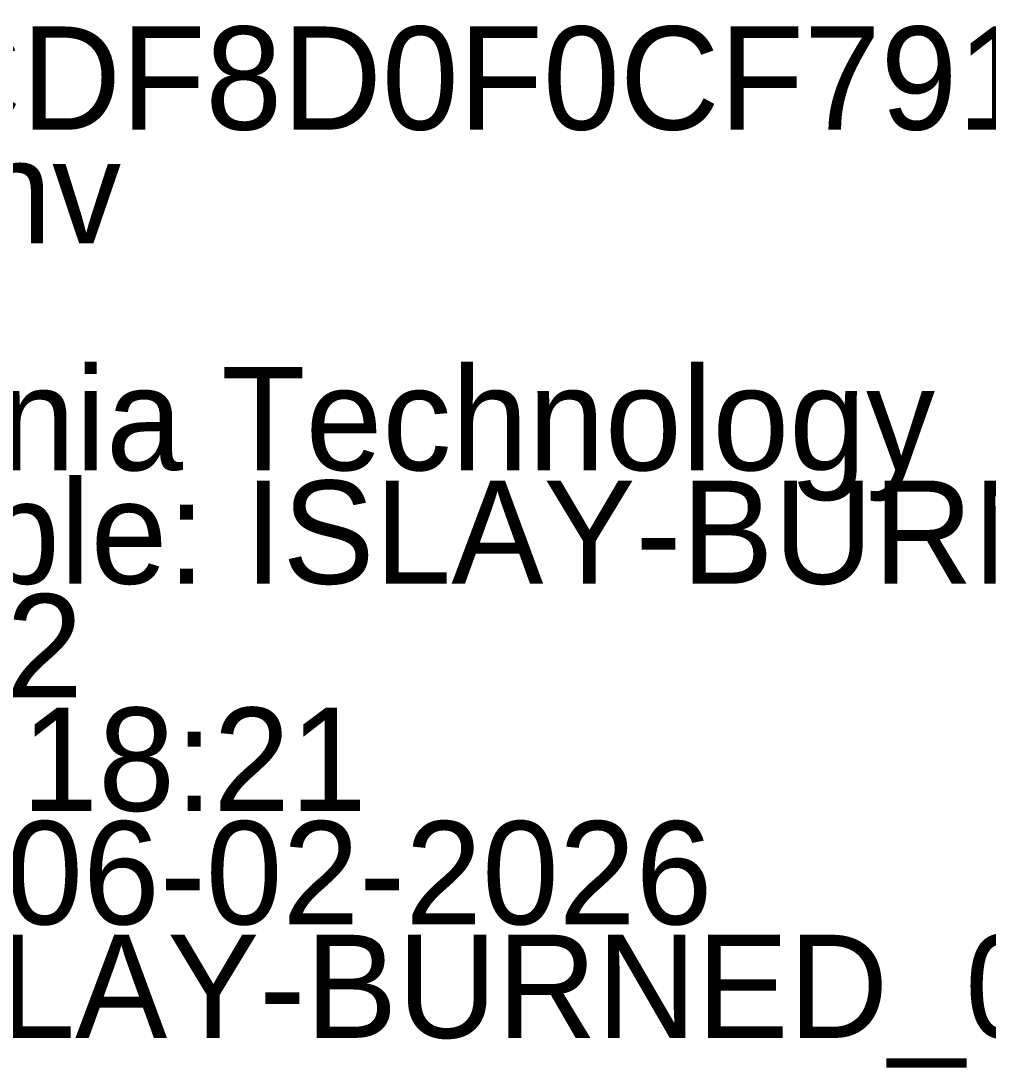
# Model space of a CAD drawing. Header units: metres. Extents: x -877 to 4284, y -561 to 1095.
# Drawn here: x 915 to 1851, y 80 to 1095 of the extents above; entities that cross this region are included whole.
import ezdxf

# ---------------------------------------------------------------- set-up
doc = ezdxf.new("R2010")
doc.units = ezdxf.units.M

msp = doc.modelspace()

# ---------------------------------------------------------------- texts
at = {"layer": '1'}
for s, p in [('IdFile: F37BDCDF8D0F0CF791481CC29776FC1F8C57BC8F8A916193', (1, 990)), ('Product: DXFcnv', (1, 880)), ('Author: Caledonia Technology', (1, 660)), ('Grade Rule Table: ISLAY-BURNED_06-02-26-P39', (1, 550)), ('Sample Size: 42', (1, 440)), ('Creation Time: 18:21', (1, 330)), ('Creation Date: 06-02-2026', (1, 220)), ('Style Name: ISLAY-BURNED_06-02-26-P39', (1, 110))]:
    msp.add_text(s, height=100, dxfattribs=at).set_placement(p)

doc.saveas('drawing.dxf')
